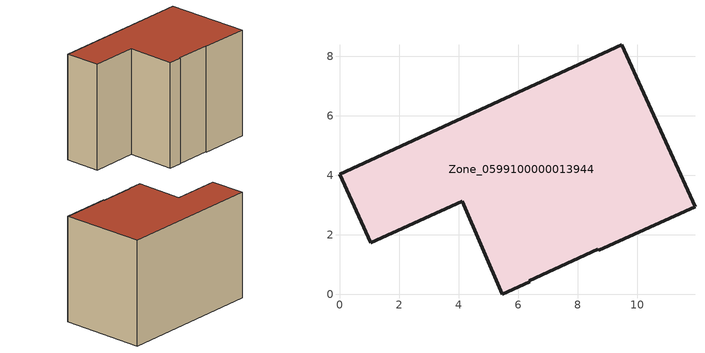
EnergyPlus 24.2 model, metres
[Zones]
Zone_0599100000013944
 floor ground (C_G): 6.39,0.42 5.47,0 4.12,3.13 1.05,1.73 0,4.03 9.48,8.39 11.94,2.95 8.7,1.48 8.68,1.52 6.37,0.47 z0
 wall outside (C_F): 9.48,8.39 0,4.03 1.05,1.73 4.12,3.13 5.47,0 6.39,0.42 6.37,0.47 8.68,1.52 8.7,1.48 11.94,2.95 9.48,8.39 z0:7.48
 roof outside (C_R): 5.47,0 6.39,0.42 6.37,0.47 8.68,1.52 8.7,1.48 11.94,2.95 9.48,8.39 0,4.03 1.05,1.73 4.12,3.13 z7.48
[BUILDING]
Pand.0599100000013944: North Axis=0; Terrain=City; Loads Convergence Tolerance Value=0.04; Temperature Convergence Tolerance Value=0.4; Solar Distribution=FullExterior; Maximum Number of Warmup Days=25; Minimum Number of Warmup Days=1
[Site:Location]
Rotterdam.The.Hague.AP_ZH_NLD Design_Conditions: Latitude=51.96; Longitude=4.45; Time Zone=1; Elevation=-4.5
[SITE:GROUNDTEMPERATURE:BUILDINGSURFACE]
18, 18, 18, 18, 18, 18, 18, 18, 18, 18, 18, 18
[MATERIAL] Thermal Absorptance=0.9; Solar Absorptance=0.7; Visible Absorptance=0.7
Name | Roughness | Thickness | Conductivity | Density | Specific Heat
G.TC.1946 | MediumSmooth | 0.15 | 1 | 540 | 1210
F.TC.1946 | Rough | 0.3 | 0.857143 | 1920 | 840
R.TC.1946 | MediumRough | 0.2 | 0.909091 | 1500 | 1000
[CONSTRUCTION]
C_G: G.TC.1946
C_F: F.TC.1946
C_R: R.TC.1946
[ZONE]
Zone_0599100000013944: Type=1; Multiplier=1; Ceiling Height=Autocalculate; Volume=Autocalculate; Floor Area=autocalculate; Part of Total Floor Area=Yes
[ZONEINFILTRATION:DESIGNFLOWRATE]
Infil_Zone_0599100000013944: Zone or ZoneList or Space or SpaceList=Zone_0599100000013944; Schedule=AlwaysOn; Design Flow Rate Calculation Method=Flow/Area; Flow Rate per Floor Area=0.003; Constant Term Coefficient=1; Temperature Term Coefficient=0; Velocity Term Coefficient=0; Velocity Squared Term Coefficient=0
[HVACTEMPLATE:ZONE:IDEALLOADSAIRSYSTEM]
Zone_0599100000013944: Maximum Heating Supply Air Temperature=50; Minimum Cooling Supply Air Temperature=13; Maximum Heating Supply Air Humidity Ratio=0.0156; Minimum Cooling Supply Air Humidity Ratio=0.0077; Heating Limit=NoLimit; Cooling Limit=NoLimit; Dehumidification Control Type=ConstantSensibleHeatRatio; Cooling Sensible Heat Ratio=0.7; Dehumidification Setpoint=60; Humidification Control Type=None; Humidification Setpoint=30; Outdoor Air Method=None; Outdoor Air Flow Rate per Person=0.00944; Outdoor Air Flow Rate per Zone Floor Area=0; Outdoor Air Flow Rate per Zone=0; Demand Controlled Ventilation Type=None; Outdoor Air Economizer Type=NoEconomizer; Heat Recovery Type=None; Sensible Heat Recovery Effectiveness=0.7; Latent Heat Recovery Effectiveness=0.65
[ZONECONTROL:THERMOSTAT]
ThermostatControl_Zone_0599100000013944: Zone or ZoneList=Zone_0599100000013944; Control Type Schedule=DualSetpointControlType; Control 1=Thermostat_Zone_0599100000013944; Temperature Difference Between Cutout And Setpoint=0
[THERMOSTATSETPOINT:DUALSETPOINT]
Thermostat_Zone_0599100000013944: Heating Setpoint Temperature Schedule=HeatingSetpoint_Zone_0599100000013944; Cooling Setpoint Temperature Schedule=CoolingSetpoint_Zone_0599100000013944
[SCHEDULE:COMPACT]
HeatingSetpoint_Zone_0599100000013944: Through: 12/31, For: AllDays, Until: 24:00, 21
CoolingSetpoint_Zone_0599100000013944: Through: 12/31, For: AllDays, Until: 24:00, 24
DualSetpointControlType: Through: 12/31, For: AllDays, Until: 24:00, 4
AlwaysOn: Through: 12/31, For: AllDays, Until: 24:00, 1
